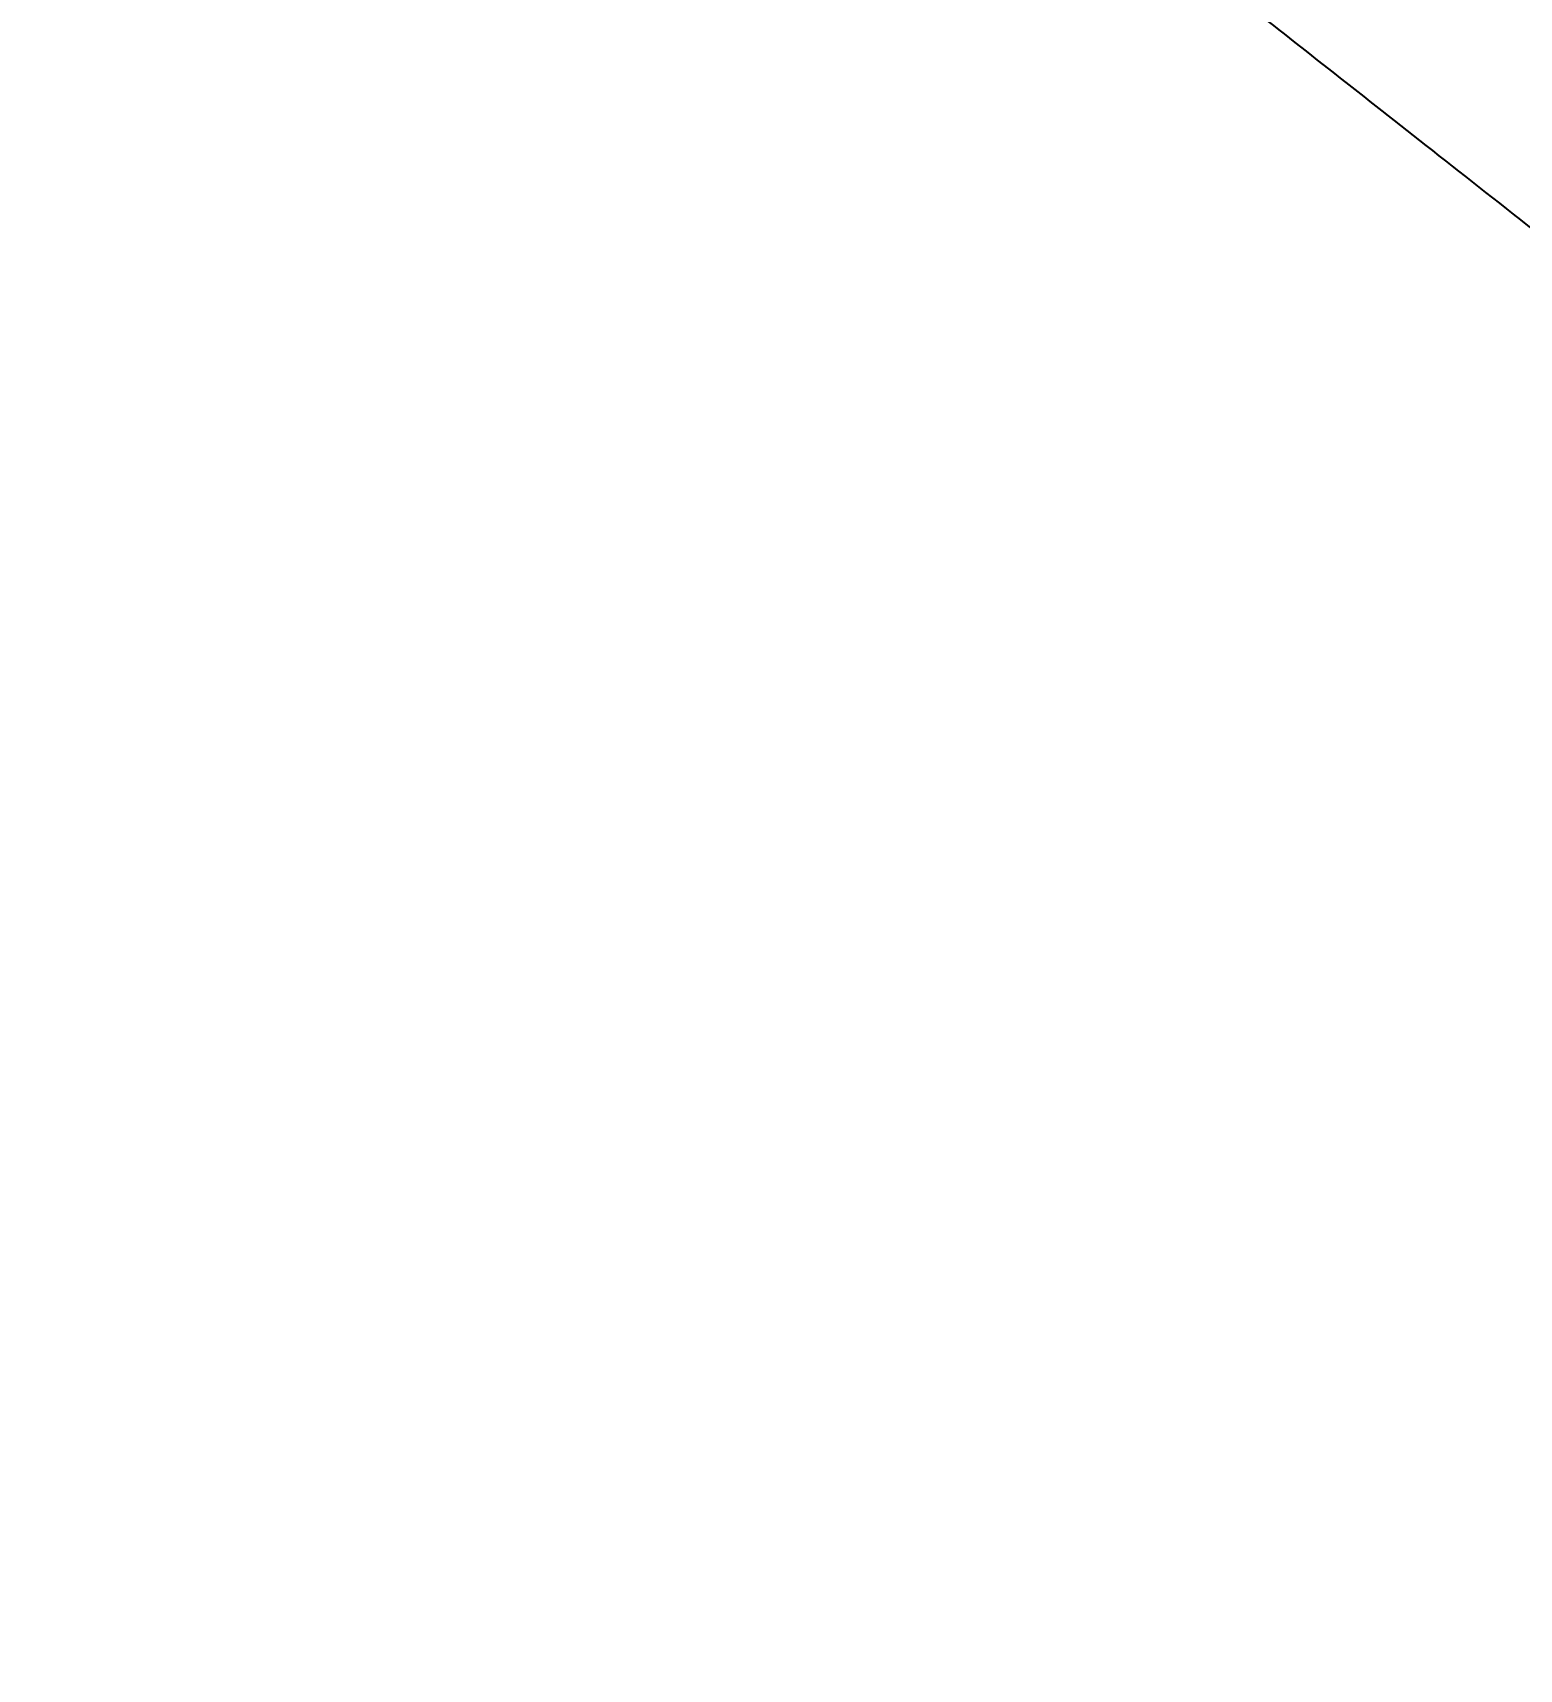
# Model space of a CAD drawing. Header units: millimetres. Extents: x 1145859089 to 1147511753, y -1047484727 to -1047247487.
# Drawn here: x 1146333116.7 to 1146333186.5, y -1047433605.7 to -1047433528.8 of the extents above; entities that cross this region are included whole.
import ezdxf
from ezdxf.xclip import XClip

# ---------------------------------------------------------------- set-up
doc = ezdxf.new("R2010")
doc.units = ezdxf.units.MM
doc.header["$LTSCALE"] = 100
doc.header["$MEASUREMENT"] = 0
doc.header["$XCLIPFRAME"] = 2
doc.layers.get('0').update_dxf_attribs({"linetype": 'CONTINUOUS'})
for name, color, linetype in [('XREF', 135, 'CONTINUOUS'), ('단지배치도$0$S240910', 33, 'CONTINUOUS'), ('단지배치도$0$W240910', 135, 'CONTINUOUS')]:
    doc.layers.add(name, color=color, linetype=linetype)
doc.styles.add('단지배치도$0$WS1', font='romans.shx', dxfattribs={"width": 0.8, "bigfont": 'whgtxt.shx'})

# ---------------------------------------------------------------- blocks, each defined once
blk = doc.blocks.new('단지배치도$0$zw$9902')
at = {"layer": '단지배치도$0$W240910', "linetype": 'ByBlock', "ltscale": 20}
blk.add_open_spline([(64553.704, -62200.345), (64486.309, -62147.346), (64486.309, -62147.346)], degree=2, dxfattribs=at)
at = {"layer": '단지배치도$0$S240910', "style": '단지배치도$0$WS1', "width": 0.8}
blk.add_text('FH:32.00', height=1200, dxfattribs=at).set_placement((60354.833, -63274.832))
blk = doc.blocks.new('단지배치도')
blk.add_blockref('단지배치도$0$zw$9902', (141034.193, 142437.157))

msp = doc.modelspace()

# ---------------------------------------------------------------- block references
at = {"layer": 'XREF'}
ref = msp.add_blockref('단지배치도', (1146127639.433663, -1047513806.462535), dxfattribs=at)
XClip(ref).set_block_clipping_path([(72982.4064819524, 34919.7593965298), (360382.4067475507, 255319.7593436697)])

doc.saveas('drawing.dxf')
